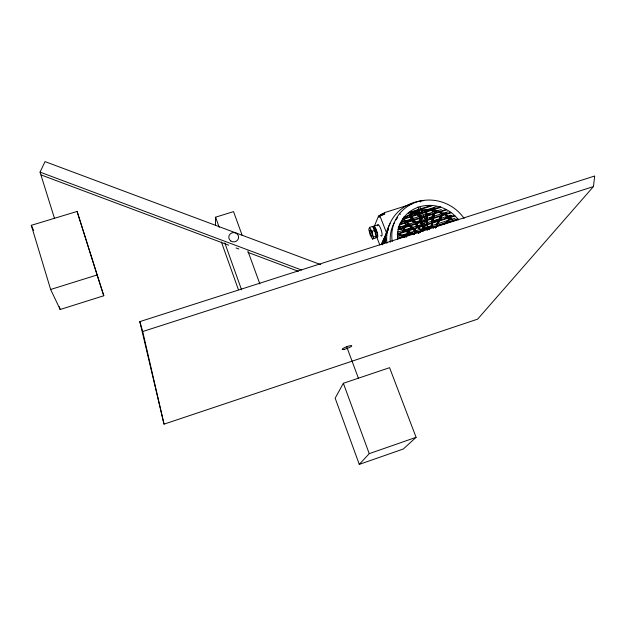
<?xml version="1.0" encoding="UTF-8"?>
<svg xmlns="http://www.w3.org/2000/svg" width="626" height="626" viewBox="0 0 626 626"><rect width="100%" height="100%" fill="white"/><g stroke="black" fill="none" stroke-linecap="round" stroke-linejoin="round"><path stroke-width="0.94" d="M215.485 225.438L215.587 217.183L233.537 211.627L242.199 235.431M431.322 226.518L431.987 219.945M432.276 217.128L432.464 215.258L432.23 217.222M431.181 226.761L431.392 224.851M593.448 186.571L594.7 176L139.817 321.623L164.028 424.154L477.638 319.135L593.448 186.571L142.705 331.53L164.028 424.154M431.408 226.487L431.791 223.631M432.042 221.729L433.051 214.123M431.596 226.471L432.159 223.615M432.527 221.706L434.029 214.076M434.405 212.167L434.78 210.266L436.956 211.103M431.619 225.939L432.175 223.169M432.543 221.322L433.106 218.56M433.474 216.713L434.037 213.951M434.405 212.104L434.78 210.266M431.65 226.596L432.472 222.942M432.879 221.111L433.497 218.364M433.912 216.541L435.352 210.14M369.567 227.387L368.777 229.374L370.256 235.188L372.54 239.054L375.506 238.107L376.343 236.159L374.857 230.305L372.548 226.448L369.567 227.387L371.867 231.252L373.354 237.113L372.54 239.054M374.473 225.916L378.55 216.017L380.201 215.493M411.877 203.982L384.254 212.707L384.834 214.178L379.841 215.759L379.121 217.488L378.55 216.017M435.43 227.848L436.15 226.127M436.87 224.405L438.317 220.97M439.397 218.388L440.125 216.666M383.519 214.444L384.27 212.668M437.136 223.709L438.247 221.088M381.477 244.07L388.284 228.913M381.594 244.242L387.924 230.18M437.081 224.366L438.646 220.9M439.429 219.17L441.776 213.975L438.56 212.058M382.572 244.844L385.749 237.841M384.254 242.935L385.819 239.492M54.556 218.576L40.048 172.119L45.041 161.61L320.802 264.649M435.657 227.833L436.525 226.103M437.402 224.374L439.147 220.915M440.023 219.186L441.776 215.727L440.117 218.99M437.574 224.014L439.264 220.665M421.228 231.127L419.451 232.575M422.769 231.464L422.104 229.648L432.715 226.252L433.427 227.997M435.665 227.95L443.615 213.114L443.083 213.13M343.361 383.276L335.16 398.183L359.285 464.39L403.277 449.022L416.087 437.324L389.575 367.681L343.361 383.276L369.238 453.647L359.285 464.39M422.065 229.719L432.715 226.252M402.142 221.847L402.495 221.244L399.231 225.767L400.922 226.745M443.912 224.366L445.109 222.926M408.567 224.249L403.551 219.593L405.585 217.989M444.217 224.358L445.477 222.919M446.729 221.479L449.249 218.599L444.867 214.327M447.293 221.401L450.47 217.911L451.909 219.499M447.175 221.502L450.47 217.911M448.333 220.696L450.931 217.973M419.365 232.739L420.609 231.659M415.844 212.668L416.36 212.23L418.332 216.596M423.473 228.161L417.644 210.868L418.207 210.532M380.819 214.906L383.049 213.834L383.566 214.475L383.362 213.967L381.14 215.039M428.372 209.765L426.11 209.491L426.423 214.225M432.848 211.502L433.435 211.275L430.062 210.266M369.238 453.647L416.087 437.324M397.565 236.589L425.406 227.684M428.184 226.792L455.094 218.184M402.346 235.673L412.55 232.403M457.989 218.779L397.416 238.162L397.557 238.733L423.254 230.509M432.425 227.574L458.122 219.35M371.867 231.252L374.857 230.305M401.297 222.23L420.844 216.017M422.707 215.422L441.314 209.507M404.232 221.909L412.604 219.249M427.495 214.515L430.289 213.623M399.286 224.335L446.017 209.467L446.15 210.031L399.427 224.906M398.23 227.582L422.135 219.969M424.89 219.092L447.872 211.768M402.048 226.98L406.65 225.516M415.836 222.59L420.429 221.127M429.624 218.192L434.217 216.729M443.411 213.802L446.166 212.926M450.72 212.339L398.105 229.108L398.246 229.679L450.853 212.903L449.429 211.768M373.354 237.113L376.343 236.159L379.904 245.095M397.533 232.199L424.209 223.678M426.048 223.091L450.892 215.164M402.275 231.299L410.554 228.654M416.071 226.894L422.511 224.836M431.705 221.901L439.984 219.256M445.509 217.496L451.949 215.438M397.393 233.748L454.679 215.454L454.812 216.017L397.541 234.32L397.393 233.748L402.995 235.407M409.013 212.48L430.837 205.571M408.316 213.317L431.971 205.821M373.769 226.174L378.057 224.812M403.809 217.073L419.49 212.097M421.337 211.51L436.103 206.823M403.95 217.645L406.712 216.76M414.099 214.421L418.708 212.957M426.087 210.61L434.389 207.973M440.751 206.776L402.761 218.842L402.901 219.413L439.961 207.636M60.174 309.502L103.799 295.746L77.1 211.439L31.3 225.313L50.643 289.478L60.174 309.502L59.321 306.701M50.643 289.478L97.085 274.978L103.799 295.746M416.36 212.23L409.952 214.311L412.604 218.38M414.999 212.903L409.952 214.311L415.32 222.316M448.717 218.615L449.249 218.599M421.024 210.594L423.833 210.657M402.048 236.996L404.842 237.418M401.892 235.603L397.197 234.437L401.853 235.689M404.717 236.307L406.595 236.777M404.654 236.425L406.517 236.925M404.858 235.932L406.712 236.464M427.793 209.992L426.11 209.491L426.462 214.155M439.835 211.799L441.533 212.355M40.048 172.119L301.529 270.002M41.105 174.944L228.756 245.212M236.08 247.959L238.827 248.984M247.974 252.411L298.32 271.269M406.892 232.215L409.639 233.248M399.709 228.842L404.02 230.626M405.742 231.346L410.053 233.13M400.601 227.293L398.879 226.377L400.585 227.316M402.322 228.208L410.069 232.332M412.651 233.709L414.373 234.625M402.291 228.263L409.975 232.504M402.604 227.715L411.047 232.59M412.737 233.561L414.428 234.539M445.97 214.882L447.543 215.86M404.513 223.482L406.884 225.11M410.836 227.833L415.578 231.096M417.159 232.183L418.739 233.271L403.997 219.061M413.105 229.656L415.461 231.33M404.819 222.966L418.739 233.271L413.676 228.717M403.551 219.593L408.614 224.155M410.061 225.454L412.229 227.41M409.999 225.579L412.143 227.574M413.575 228.905L415.727 230.9M412.01 220.579L413.849 222.692M415.077 224.092L416.924 226.205M418.152 227.606L419.999 229.719L416.306 224.085M411.963 220.665L413.786 222.809M409.357 216.557L414.107 222.386M415.296 223.842L417.072 226.025M418.262 227.481L420.633 230.399M416.4 223.92L420.156 229.523M413.661 220.008L415.249 222.457M412.01 216.338L420.202 229.484M420.461 222.034L423.825 228.85M420.789 223.059L421.611 224.789M419.123 218.341L423.849 228.826M31.3 225.313L33.64 230.525M432.683 226.322L433.388 228.06M420.046 207.183L429.186 229.758M417.949 206.94L427.401 230.329M417.534 209.882L423.309 224.194M424.037 225.986L424.757 227.778M422.104 229.648L422.808 231.393M380.279 215.782L380.076 215.266A1.768 0.469 -21.4 0 1 381.117 214.366A1.768 0.469 -21.4 0 1 383.049 213.834M379.841 215.759L386.79 233.428M346.726 346.812L358.557 378.628M247.865 250.987L259.868 283.938M215.587 217.183L219.21 227.293M224.797 242.919L241.573 289.799M221.385 241.972L238.428 289.744M417.644 210.868L422.362 224.319M422.988 226.111L423.927 228.803L423.098 226.049M419.357 214.186L422.519 224.225M77.1 211.439L97.085 274.978M139.817 321.623L142.705 331.53M400.092 213.896L400.233 214.468M425.985 220.524L426.517 223.38M425.977 221.111L426.298 222.95M424.913 211.596L426.744 223.568M426.603 216.025L427.448 227.222M426.549 216.119L426.987 222.746M426.689 209.264L426.901 213.982M426.987 215.868L427.503 227.199M374.09 227.989A4.226 0.978 72.3 0 1 376.5 231.479A4.226 0.978 72.3 0 1 376.578 235.752M373.37 228.639A4.226 0.97 72.3 0 1 373.769 229.21M374.591 230.939A4.226 0.97 72.3 0 1 374.958 231.972M375.256 233.029A4.226 0.97 72.3 0 1 375.6 234.914M377.642 225.798A5.9 1.393 72.3 0 1 379.708 226.479A5.9 1.393 72.3 0 1 382.032 233.709A5.9 1.393 72.3 0 1 380.757 235.501M373.386 228.138A5.9 1.369 72.3 0 1 375.217 227.504A5.9 1.369 72.3 0 1 377.768 235.462A5.9 1.369 72.3 0 1 375.929 236.057M372.071 232.919A3.294 0.759 72.3 0 1 371.836 232.097M381.594 215.579A1.768 0.469 -21.4 0 1 382.009 215.399M383.362 213.967A1.768 0.469 -21.4 0 1 383.018 214.46M420.382 201.893A1.761 0.462 -22 0 1 420.797 201.768M385.092 242.802A42.998 40.041 26.8 0 1 390.115 223.615M387.823 230.321A0.853 0.798 22.5 0 1 387.784 229.899M385.976 240.008A0.861 0.806 23 0 1 385.851 238.858M392.252 241.464A40.166 37.317 26.5 0 1 416.885 201.924A40.166 37.317 26.5 0 1 464.132 218.451M390.295 242.239A39.806 37.028 26.7 0 1 394.45 222.41M395.961 219.922A39.806 37.028 26.7 0 1 397.674 217.566M386.86 243.318A43.382 40.354 26.7 0 1 423.755 200.61M397.682 239.367A34.407 31.965 26.5 0 1 418.982 206.987A34.407 31.965 26.5 0 1 458.545 219.882M400.804 222.989A34.062 31.683 26.7 0 1 403.066 220.086M407.111 216.291A34.062 31.683 26.7 0 1 417.01 211.103M420.695 210.164A34.062 31.683 26.7 0 1 428.348 209.554M431.267 209.765A34.062 31.683 26.7 0 1 436.995 210.892M439.804 211.815A34.062 31.683 26.7 0 1 442.512 212.95M444.859 214.155A34.062 31.683 26.7 0 1 447.872 216.033M449.984 217.621A34.062 31.683 26.7 0 1 453.568 220.939M230.736 240.947A4.922 4.672 3.5 0 0 238.576 237.817A4.922 4.672 3.5 0 0 231.753 232.919A4.922 4.672 3.5 0 0 230.736 240.947M344.112 349.347A5.11 0.892 -20.3 0 0 351.773 345.975A5.11 0.892 -20.3 0 0 345.122 347.352A5.11 0.892 -20.3 0 0 344.112 349.347M369.841 231.174A3.294 0.751 72.3 0 0 371.844 236.323A3.294 0.751 72.3 0 0 371.492 232.191A3.294 0.751 72.3 0 0 369.841 231.174"/></g></svg>
